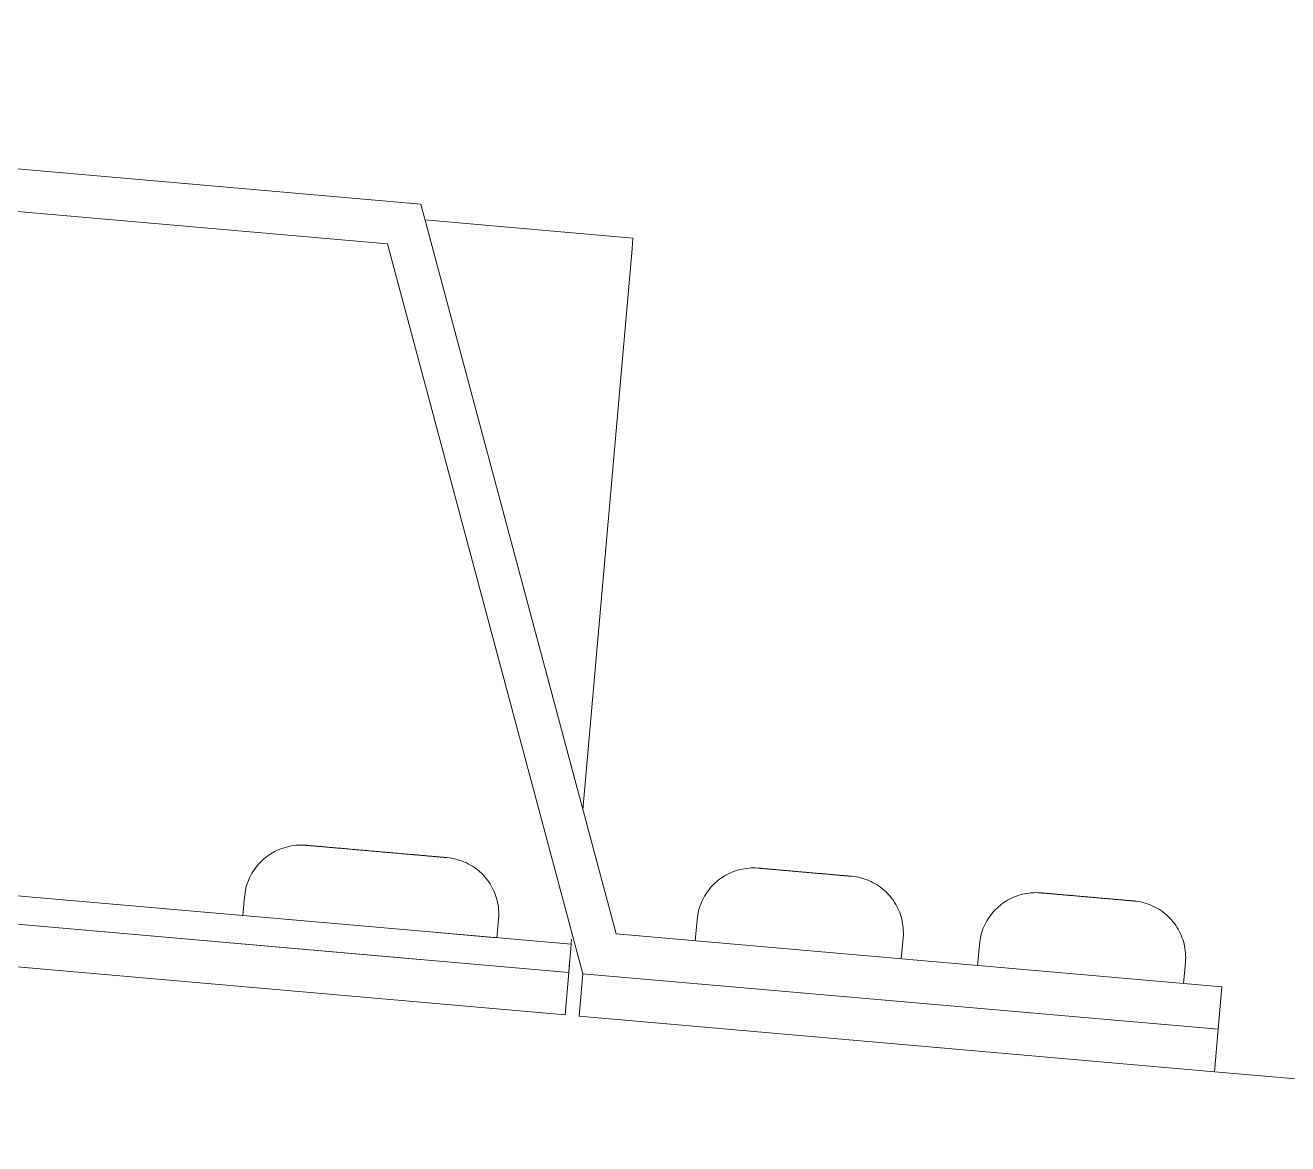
# Model space of a CAD drawing. Header units: millimetres. Extents: x 4237772 to 4686020, y -673 to 29459.
# Drawn here: x 4650286.1 to 4650375.2, y 16873.6 to 16952.5 of the extents above; entities that cross this region are included whole.
import ezdxf

# ---------------------------------------------------------------- set-up
doc = ezdxf.new("R2010")
doc.units = ezdxf.units.MM
doc.layers.add('A-ROOF', color=132, linetype='Continuous', lineweight=5)
doc.layers.add('Q-SPCQ', color=91, linetype='Continuous', lineweight=5)

# ---------------------------------------------------------------- blocks, each defined once
blk = doc.blocks.new('Static Line_Sayfa_Metal Deck_Pan Mount - Up to 15 _ pitch - Max 2 Users-1845519-SECTION - GRID A9-A10')
at = {"layer": 'Q-SPCQ'}
for p, q in [((4567725.434, 16939.91), (4567581.245, 16952.525)), ((4567583.076, 16949.353), (4567723.08, 16937.104)), ((4567739.23, 16888.424), (4567725.434, 16939.91)), ((4567740.412, 16937.507), (4567725.734, 16938.792)), ((4567740.412, 16937.507), (4567725.734, 16938.792)), ((4567740.412, 16937.507), (4567725.734, 16938.792)), ((4567740.412, 16937.507), (4567725.734, 16938.792)), ((4567740.412, 16937.507), (4567725.734, 16938.792)), ((4567723.08, 16937.104), (4567736.876, 16885.618)), ((4567740.346, 16936.76), (4567740.412, 16937.507)), ((4567740.403, 16937.413), (4567740.412, 16937.507)), ((4567740.403, 16937.413), (4567740.412, 16937.507)), ((4567740.403, 16937.413), (4567740.412, 16937.507)), ((4567740.403, 16937.413), (4567740.412, 16937.507)), ((4567740.403, 16937.413), (4567740.412, 16937.507)), ((4567740.403, 16937.413), (4567740.412, 16937.507)), ((4567740.403, 16937.413), (4567740.412, 16937.507)), ((4567740.403, 16937.413), (4567740.412, 16937.507)), ((4567740.403, 16937.413), (4567740.412, 16937.507)), ((4567740.346, 16936.76), (4567736.884, 16897.18)), ((4567726.092, 16888.569), (4567561.449, 16902.974)), ((4567725.918, 16886.577), (4567560.549, 16901.045)), ((4567735.88, 16885.705), (4567560.549, 16901.045)), ((4567735.618, 16882.717), (4567560.288, 16898.056)), ((4567712.996, 16891.036), (4567712.882, 16889.725)), ((4567730.813, 16888.156), (4567730.928, 16889.467)), ((4567744.941, 16889.43), (4567744.81, 16887.935)), ((4567744.941, 16889.43), (4567744.81, 16887.935)), ((4567744.941, 16889.43), (4567744.81, 16887.935)), ((4567736.054, 16887.698), (4567726.092, 16888.569)), ((4567726.33, 16888.548), (4567730.813, 16888.156)), ((4567726.33, 16888.548), (4567730.813, 16888.156)), ((4567736.085, 16888.058), (4567736.054, 16887.698)), ((4567781.966, 16884.685), (4567739.23, 16888.424)), ((4567759.35, 16886.663), (4567759.481, 16888.158)), ((4567759.35, 16886.663), (4567759.481, 16888.158)), ((4567759.35, 16886.663), (4567759.481, 16888.158)), ((4567735.88, 16885.705), (4567736.054, 16887.698)), ((4567764.865, 16887.687), (4567764.734, 16886.192)), ((4567764.865, 16887.687), (4567764.734, 16886.192)), ((4567764.865, 16887.687), (4567764.734, 16886.192)), ((4567735.882, 16885.729), (4567735.945, 16886.453)), ((4567735.882, 16885.729), (4567735.945, 16886.453)), ((4567779.274, 16884.92), (4567779.405, 16886.415)), ((4567779.274, 16884.92), (4567779.405, 16886.415)), ((4567779.274, 16884.92), (4567779.405, 16886.415)), ((4567735.88, 16885.705), (4567735.618, 16882.717)), ((4567735.882, 16885.729), (4567735.888, 16885.8)), ((4567735.882, 16885.729), (4567735.888, 16885.8)), ((4567735.882, 16885.729), (4567735.888, 16885.8)), ((4567735.882, 16885.729), (4567735.888, 16885.8)), ((4567735.882, 16885.729), (4567735.888, 16885.8)), ((4567735.882, 16885.729), (4567735.888, 16885.8)), ((4567735.882, 16885.729), (4567735.888, 16885.8)), ((4567735.882, 16885.729), (4567735.888, 16885.8)), ((4567736.876, 16885.618), (4567736.614, 16882.63)), ((4567736.876, 16885.618), (4567781.705, 16881.696)), ((4567736.876, 16885.618), (4567781.705, 16881.696)), ((4567781.705, 16881.696), (4567781.966, 16884.685)), ((4567781.443, 16878.708), (4567736.614, 16882.63)), ((4567781.705, 16881.696), (4567781.443, 16878.708))]:
    blk.add_line(p, q, dxfattribs=at)
at = {"layer": 'Q-SPCQ', "flags": 128}
for points in [[(4567712.996, 16891.036), (4567713.014, 16891.195), (4567713.037, 16891.354), (4567713.067, 16891.511), (4567713.103, 16891.667), (4567713.145, 16891.822), (4567713.194, 16891.975), (4567713.248, 16892.125), (4567713.309, 16892.274), (4567713.375, 16892.42), (4567713.448, 16892.563), (4567713.525, 16892.703), (4567713.609, 16892.84), (4567713.698, 16892.973), (4567713.792, 16893.103), (4567713.891, 16893.229), (4567713.995, 16893.351), (4567714.104, 16893.468), (4567714.218, 16893.581), (4567714.336, 16893.69), (4567714.458, 16893.793), (4567714.584, 16893.892), (4567714.714, 16893.986), (4567714.848, 16894.074), (4567714.985, 16894.157), (4567715.126, 16894.234), (4567715.269, 16894.306), (4567715.415, 16894.372), (4567715.564, 16894.432), (4567715.715, 16894.486), (4567715.868, 16894.534), (4567716.022, 16894.575), (4567716.179, 16894.611), (4567716.336, 16894.64), (4567716.495, 16894.663), (4567716.654, 16894.68), (4567716.814, 16894.69), (4567716.974, 16894.694), (4567717.135, 16894.691), (4567717.295, 16894.682), (4567717.338, 16894.678)], [(4567727.281, 16893.809), (4567727.269, 16893.81), (4567727.249, 16893.811), (4567727.222, 16893.814), (4567727.186, 16893.817), (4567727.143, 16893.821), (4567727.091, 16893.825), (4567727.033, 16893.83), (4567726.966, 16893.836), (4567726.893, 16893.843), (4567726.811, 16893.85), (4567726.723, 16893.857), (4567726.628, 16893.866), (4567726.525, 16893.875), (4567726.416, 16893.884), (4567726.301, 16893.894), (4567726.179, 16893.905), (4567726.051, 16893.916), (4567725.917, 16893.928), (4567725.777, 16893.94), (4567725.631, 16893.953), (4567725.48, 16893.966), (4567725.325, 16893.98), (4567725.164, 16893.994), (4567724.999, 16894.008), (4567724.829, 16894.023), (4567724.656, 16894.038), (4567724.478, 16894.054), (4567724.298, 16894.07), (4567724.114, 16894.086), (4567723.927, 16894.102), (4567723.737, 16894.119), (4567723.546, 16894.135), (4567723.352, 16894.152), (4567723.157, 16894.169), (4567722.96, 16894.187), (4567722.762, 16894.204), (4567722.564, 16894.221), (4567722.365, 16894.239), (4567722.166, 16894.256), (4567721.968, 16894.273), (4567721.769, 16894.291), (4567721.572, 16894.308), (4567721.376, 16894.325), (4567721.181, 16894.342), (4567720.989, 16894.359), (4567720.798, 16894.376), (4567720.61, 16894.392), (4567720.424, 16894.408), (4567720.242, 16894.424), (4567720.063, 16894.44), (4567719.887, 16894.455), (4567719.715, 16894.47), (4567719.548, 16894.485), (4567719.384, 16894.499), (4567719.226, 16894.513), (4567719.072, 16894.527), (4567718.924, 16894.54), (4567718.781, 16894.552), (4567718.644, 16894.564), (4567718.513, 16894.576), (4567718.387, 16894.587), (4567718.268, 16894.597), (4567718.156, 16894.607), (4567718.05, 16894.616), (4567717.95, 16894.625), (4567717.858, 16894.633), (4567717.773, 16894.64), (4567717.696, 16894.647), (4567717.625, 16894.653), (4567717.562, 16894.659), (4567717.507, 16894.664), (4567717.459, 16894.668), (4567717.42, 16894.671), (4567717.388, 16894.674), (4567717.363, 16894.676), (4567717.347, 16894.678), (4567717.339, 16894.678)], [(4567717.342, 16894.678), (4567717.354, 16894.677), (4567717.374, 16894.675), (4567717.401, 16894.673), (4567717.437, 16894.67), (4567717.48, 16894.666), (4567717.532, 16894.662), (4567717.59, 16894.656), (4567717.657, 16894.651), (4567717.73, 16894.644), (4567717.812, 16894.637), (4567717.9, 16894.629), (4567717.995, 16894.621), (4567718.098, 16894.612), (4567718.207, 16894.602), (4567718.322, 16894.592), (4567718.444, 16894.582), (4567718.572, 16894.57), (4567718.706, 16894.559), (4567718.846, 16894.546), (4567718.992, 16894.534), (4567719.143, 16894.521), (4567719.298, 16894.507), (4567719.459, 16894.493), (4567719.624, 16894.478), (4567719.794, 16894.464), (4567719.967, 16894.448), (4567720.145, 16894.433), (4567720.325, 16894.417), (4567720.509, 16894.401), (4567720.696, 16894.385), (4567720.885, 16894.368), (4567721.077, 16894.351), (4567721.271, 16894.334), (4567721.466, 16894.317), (4567721.663, 16894.3), (4567721.861, 16894.283), (4567722.059, 16894.265), (4567722.258, 16894.248), (4567722.457, 16894.231), (4567722.655, 16894.213), (4567722.854, 16894.196), (4567723.051, 16894.179), (4567723.247, 16894.161), (4567723.441, 16894.144), (4567723.634, 16894.128), (4567723.825, 16894.111), (4567724.013, 16894.094), (4567724.199, 16894.078), (4567724.381, 16894.062), (4567724.56, 16894.047), (4567724.736, 16894.031), (4567724.908, 16894.016), (4567725.075, 16894.002), (4567725.238, 16893.987), (4567725.397, 16893.973), (4567725.55, 16893.96), (4567725.699, 16893.947), (4567725.842, 16893.934), (4567725.979, 16893.922), (4567726.11, 16893.911), (4567726.236, 16893.9), (4567726.355, 16893.89), (4567726.467, 16893.88), (4567726.573, 16893.87), (4567726.672, 16893.862), (4567726.765, 16893.854), (4567726.85, 16893.846), (4567726.927, 16893.839), (4567726.998, 16893.833), (4567727.061, 16893.828), (4567727.116, 16893.823), (4567727.164, 16893.819), (4567727.203, 16893.815), (4567727.235, 16893.813), (4567727.259, 16893.81), (4567727.276, 16893.809), (4567727.284, 16893.808)], [(4567727.285, 16893.808), (4567727.444, 16893.791), (4567727.603, 16893.768), (4567727.761, 16893.738), (4567727.917, 16893.702), (4567728.071, 16893.659), (4567728.224, 16893.611), (4567728.375, 16893.556), (4567728.523, 16893.496), (4567728.669, 16893.429), (4567728.812, 16893.357), (4567728.952, 16893.279), (4567729.089, 16893.196), (4567729.223, 16893.107), (4567729.352, 16893.013), (4567729.478, 16892.914), (4567729.6, 16892.81), (4567729.718, 16892.701), (4567729.831, 16892.587), (4567729.939, 16892.469), (4567730.043, 16892.347), (4567730.142, 16892.221), (4567730.235, 16892.09), (4567730.324, 16891.957), (4567730.406, 16891.82), (4567730.484, 16891.679), (4567730.555, 16891.536), (4567730.621, 16891.39), (4567730.681, 16891.241), (4567730.735, 16891.09), (4567730.783, 16890.937), (4567730.825, 16890.782), (4567730.86, 16890.626), (4567730.89, 16890.469), (4567730.913, 16890.31), (4567730.929, 16890.15), (4567730.939, 16889.99), (4567730.943, 16889.83), (4567730.941, 16889.67), (4567730.931, 16889.51), (4567730.928, 16889.467)], [(4567744.941, 16889.43), (4567744.958, 16889.589), (4567744.981, 16889.747), (4567745.011, 16889.904), (4567745.047, 16890.06), (4567745.089, 16890.214), (4567745.138, 16890.367), (4567745.192, 16890.517), (4567745.253, 16890.666), (4567745.319, 16890.811), (4567745.391, 16890.954), (4567745.469, 16891.094), (4567745.552, 16891.23), (4567745.641, 16891.364), (4567745.735, 16891.493), (4567745.834, 16891.619), (4567745.937, 16891.74), (4567746.046, 16891.858), (4567746.16, 16891.971), (4567746.277, 16892.079), (4567746.399, 16892.183), (4567746.525, 16892.281), (4567746.655, 16892.374), (4567746.789, 16892.463), (4567746.926, 16892.545), (4567747.066, 16892.623), (4567747.209, 16892.694), (4567747.355, 16892.76), (4567747.503, 16892.82), (4567747.654, 16892.874), (4567747.806, 16892.921), (4567747.961, 16892.963), (4567748.117, 16892.999), (4567748.274, 16893.028), (4567748.433, 16893.051), (4567748.592, 16893.067), (4567748.751, 16893.077), (4567748.911, 16893.081), (4567749.071, 16893.078), (4567749.231, 16893.069), (4567749.274, 16893.066)], [(4567744.941, 16889.43), (4567744.958, 16889.589), (4567744.981, 16889.747), (4567745.011, 16889.904), (4567745.047, 16890.06), (4567745.089, 16890.214), (4567745.138, 16890.367), (4567745.192, 16890.517), (4567745.253, 16890.666), (4567745.319, 16890.811), (4567745.391, 16890.954), (4567745.469, 16891.094), (4567745.552, 16891.23), (4567745.641, 16891.364), (4567745.735, 16891.493), (4567745.834, 16891.619), (4567745.937, 16891.74), (4567746.046, 16891.858), (4567746.16, 16891.971), (4567746.277, 16892.079), (4567746.399, 16892.183), (4567746.525, 16892.281), (4567746.655, 16892.374), (4567746.789, 16892.463), (4567746.926, 16892.545), (4567747.066, 16892.623), (4567747.209, 16892.694), (4567747.355, 16892.76), (4567747.503, 16892.82), (4567747.654, 16892.874), (4567747.806, 16892.921), (4567747.961, 16892.963), (4567748.117, 16892.999), (4567748.274, 16893.028), (4567748.433, 16893.051), (4567748.592, 16893.067), (4567748.751, 16893.077), (4567748.911, 16893.081), (4567749.071, 16893.078), (4567749.231, 16893.069), (4567749.274, 16893.066)], [(4567744.941, 16889.43), (4567744.958, 16889.589), (4567744.981, 16889.747), (4567745.011, 16889.904), (4567745.047, 16890.06), (4567745.089, 16890.214), (4567745.138, 16890.367), (4567745.192, 16890.517), (4567745.253, 16890.666), (4567745.319, 16890.811), (4567745.391, 16890.954), (4567745.469, 16891.094), (4567745.552, 16891.23), (4567745.641, 16891.364), (4567745.735, 16891.493), (4567745.834, 16891.619), (4567745.937, 16891.74), (4567746.046, 16891.858), (4567746.16, 16891.971), (4567746.277, 16892.079), (4567746.399, 16892.183), (4567746.525, 16892.281), (4567746.655, 16892.374), (4567746.789, 16892.463), (4567746.926, 16892.545), (4567747.066, 16892.623), (4567747.209, 16892.694), (4567747.355, 16892.76), (4567747.503, 16892.82), (4567747.654, 16892.874), (4567747.806, 16892.921), (4567747.961, 16892.963), (4567748.117, 16892.999), (4567748.274, 16893.028), (4567748.433, 16893.051), (4567748.592, 16893.067), (4567748.751, 16893.077), (4567748.911, 16893.081), (4567749.071, 16893.078), (4567749.231, 16893.069), (4567749.274, 16893.066)], [(4567749.277, 16893.066), (4567749.285, 16893.065), (4567749.298, 16893.064), (4567749.316, 16893.062), (4567749.34, 16893.06), (4567749.368, 16893.058), (4567749.402, 16893.055), (4567749.441, 16893.051), (4567749.485, 16893.047), (4567749.533, 16893.043), (4567749.587, 16893.039), (4567749.645, 16893.033), (4567749.708, 16893.028), (4567749.776, 16893.022), (4567749.848, 16893.016), (4567749.924, 16893.009), (4567750.005, 16893.002), (4567750.09, 16892.995), (4567750.178, 16892.987), (4567750.271, 16892.979), (4567750.367, 16892.97), (4567750.466, 16892.962), (4567750.569, 16892.953), (4567750.675, 16892.943), (4567750.784, 16892.934), (4567750.896, 16892.924), (4567751.011, 16892.914), (4567751.128, 16892.904), (4567751.248, 16892.893), (4567751.369, 16892.883), (4567751.492, 16892.872), (4567751.618, 16892.861), (4567751.744, 16892.85), (4567751.872, 16892.839), (4567752.001, 16892.827), (4567752.131, 16892.816), (4567752.262, 16892.805), (4567752.393, 16892.793), (4567752.524, 16892.782), (4567752.56, 16892.778)], [(4567749.277, 16893.066), (4567749.285, 16893.065), (4567749.298, 16893.064), (4567749.316, 16893.062), (4567749.34, 16893.06), (4567749.368, 16893.058), (4567749.402, 16893.055), (4567749.441, 16893.051), (4567749.485, 16893.047), (4567749.533, 16893.043), (4567749.587, 16893.039), (4567749.645, 16893.033), (4567749.708, 16893.028), (4567749.776, 16893.022), (4567749.848, 16893.016), (4567749.924, 16893.009), (4567750.005, 16893.002), (4567750.09, 16892.995), (4567750.178, 16892.987), (4567750.271, 16892.979), (4567750.367, 16892.97), (4567750.466, 16892.962), (4567750.569, 16892.953), (4567750.675, 16892.943), (4567750.784, 16892.934), (4567750.896, 16892.924), (4567751.011, 16892.914), (4567751.128, 16892.904), (4567751.248, 16892.893), (4567751.369, 16892.883), (4567751.492, 16892.872), (4567751.618, 16892.861), (4567751.744, 16892.85), (4567751.872, 16892.839), (4567752.001, 16892.827), (4567752.131, 16892.816), (4567752.262, 16892.805), (4567752.393, 16892.793), (4567752.524, 16892.782), (4567752.56, 16892.778)], [(4567749.277, 16893.066), (4567749.285, 16893.065), (4567749.298, 16893.064), (4567749.316, 16893.062), (4567749.34, 16893.06), (4567749.368, 16893.058), (4567749.402, 16893.055), (4567749.441, 16893.051), (4567749.485, 16893.047), (4567749.533, 16893.043), (4567749.587, 16893.039), (4567749.645, 16893.033), (4567749.708, 16893.028), (4567749.776, 16893.022), (4567749.848, 16893.016), (4567749.924, 16893.009), (4567750.005, 16893.002), (4567750.09, 16892.995), (4567750.178, 16892.987), (4567750.271, 16892.979), (4567750.367, 16892.97), (4567750.466, 16892.962), (4567750.569, 16892.953), (4567750.675, 16892.943), (4567750.784, 16892.934), (4567750.896, 16892.924), (4567751.011, 16892.914), (4567751.128, 16892.904), (4567751.248, 16892.893), (4567751.369, 16892.883), (4567751.492, 16892.872), (4567751.618, 16892.861), (4567751.744, 16892.85), (4567751.872, 16892.839), (4567752.001, 16892.827), (4567752.131, 16892.816), (4567752.262, 16892.805), (4567752.393, 16892.793), (4567752.524, 16892.782), (4567752.56, 16892.778)], [(4567752.56, 16892.778), (4567752.428, 16892.79), (4567752.297, 16892.801), (4567752.166, 16892.813), (4567752.036, 16892.824), (4567751.907, 16892.836), (4567751.779, 16892.847), (4567751.652, 16892.858), (4567751.526, 16892.869), (4567751.402, 16892.88), (4567751.28, 16892.89), (4567751.16, 16892.901), (4567751.042, 16892.911), (4567750.927, 16892.921), (4567750.814, 16892.931), (4567750.704, 16892.941), (4567750.597, 16892.95), (4567750.494, 16892.959), (4567750.393, 16892.968), (4567750.296, 16892.976), (4567750.203, 16892.985), (4567750.113, 16892.993), (4567750.027, 16893), (4567749.946, 16893.007), (4567749.868, 16893.014), (4567749.795, 16893.02), (4567749.726, 16893.026), (4567749.662, 16893.032), (4567749.602, 16893.037), (4567749.547, 16893.042), (4567749.497, 16893.046), (4567749.452, 16893.05), (4567749.412, 16893.054), (4567749.377, 16893.057), (4567749.347, 16893.06), (4567749.322, 16893.062), (4567749.302, 16893.063), (4567749.288, 16893.065), (4567749.278, 16893.066)], [(4567752.56, 16892.778), (4567752.428, 16892.79), (4567752.297, 16892.801), (4567752.166, 16892.813), (4567752.036, 16892.824), (4567751.907, 16892.836), (4567751.779, 16892.847), (4567751.652, 16892.858), (4567751.526, 16892.869), (4567751.402, 16892.88), (4567751.28, 16892.89), (4567751.16, 16892.901), (4567751.042, 16892.911), (4567750.927, 16892.921), (4567750.814, 16892.931), (4567750.704, 16892.941), (4567750.597, 16892.95), (4567750.494, 16892.959), (4567750.393, 16892.968), (4567750.296, 16892.976), (4567750.203, 16892.985), (4567750.113, 16892.993), (4567750.027, 16893), (4567749.946, 16893.007), (4567749.868, 16893.014), (4567749.795, 16893.02), (4567749.726, 16893.026), (4567749.662, 16893.032), (4567749.602, 16893.037), (4567749.547, 16893.042), (4567749.497, 16893.046), (4567749.452, 16893.05), (4567749.412, 16893.054), (4567749.377, 16893.057), (4567749.347, 16893.06), (4567749.322, 16893.062), (4567749.302, 16893.063), (4567749.288, 16893.065), (4567749.278, 16893.066)], [(4567752.56, 16892.778), (4567752.428, 16892.79), (4567752.297, 16892.801), (4567752.166, 16892.813), (4567752.036, 16892.824), (4567751.907, 16892.836), (4567751.779, 16892.847), (4567751.652, 16892.858), (4567751.526, 16892.869), (4567751.402, 16892.88), (4567751.28, 16892.89), (4567751.16, 16892.901), (4567751.042, 16892.911), (4567750.927, 16892.921), (4567750.814, 16892.931), (4567750.704, 16892.941), (4567750.597, 16892.95), (4567750.494, 16892.959), (4567750.393, 16892.968), (4567750.296, 16892.976), (4567750.203, 16892.985), (4567750.113, 16892.993), (4567750.027, 16893), (4567749.946, 16893.007), (4567749.868, 16893.014), (4567749.795, 16893.02), (4567749.726, 16893.026), (4567749.662, 16893.032), (4567749.602, 16893.037), (4567749.547, 16893.042), (4567749.497, 16893.046), (4567749.452, 16893.05), (4567749.412, 16893.054), (4567749.377, 16893.057), (4567749.347, 16893.06), (4567749.322, 16893.062), (4567749.302, 16893.063), (4567749.288, 16893.065), (4567749.278, 16893.066)], [(4567755.842, 16892.491), (4567755.835, 16892.492), (4567755.821, 16892.493), (4567755.803, 16892.495), (4567755.78, 16892.497), (4567755.751, 16892.499), (4567755.717, 16892.502), (4567755.678, 16892.506), (4567755.634, 16892.509), (4567755.586, 16892.514), (4567755.532, 16892.518), (4567755.474, 16892.524), (4567755.411, 16892.529), (4567755.343, 16892.535), (4567755.271, 16892.541), (4567755.195, 16892.548), (4567755.114, 16892.555), (4567755.03, 16892.562), (4567754.941, 16892.57), (4567754.849, 16892.578), (4567754.752, 16892.587), (4567754.653, 16892.595), (4567754.55, 16892.604), (4567754.444, 16892.614), (4567754.335, 16892.623), (4567754.223, 16892.633), (4567754.108, 16892.643), (4567753.991, 16892.653), (4567753.872, 16892.664), (4567753.75, 16892.674), (4567753.627, 16892.685), (4567753.502, 16892.696), (4567753.375, 16892.707), (4567753.247, 16892.718), (4567753.118, 16892.73), (4567752.988, 16892.741), (4567752.857, 16892.752), (4567752.726, 16892.764), (4567752.595, 16892.775), (4567752.56, 16892.778)], [(4567752.56, 16892.778), (4567752.691, 16892.767), (4567752.822, 16892.755), (4567752.953, 16892.744), (4567753.083, 16892.733), (4567753.212, 16892.721), (4567753.341, 16892.71), (4567753.468, 16892.699), (4567753.593, 16892.688), (4567753.717, 16892.677), (4567753.839, 16892.667), (4567753.959, 16892.656), (4567754.077, 16892.646), (4567754.192, 16892.636), (4567754.305, 16892.626), (4567754.415, 16892.616), (4567754.522, 16892.607), (4567754.625, 16892.598), (4567754.726, 16892.589), (4567754.823, 16892.58), (4567754.916, 16892.572), (4567755.006, 16892.564), (4567755.092, 16892.557), (4567755.173, 16892.55), (4567755.251, 16892.543), (4567755.324, 16892.537), (4567755.393, 16892.531), (4567755.457, 16892.525), (4567755.517, 16892.52), (4567755.572, 16892.515), (4567755.622, 16892.511), (4567755.667, 16892.507), (4567755.707, 16892.503), (4567755.742, 16892.5), (4567755.772, 16892.497), (4567755.797, 16892.495), (4567755.817, 16892.493), (4567755.831, 16892.492), (4567755.841, 16892.491)], [(4567755.842, 16892.491), (4567755.835, 16892.492), (4567755.821, 16892.493), (4567755.803, 16892.495), (4567755.78, 16892.497), (4567755.751, 16892.499), (4567755.717, 16892.502), (4567755.678, 16892.506), (4567755.634, 16892.509), (4567755.586, 16892.514), (4567755.532, 16892.518), (4567755.474, 16892.524), (4567755.411, 16892.529), (4567755.343, 16892.535), (4567755.271, 16892.541), (4567755.195, 16892.548), (4567755.114, 16892.555), (4567755.03, 16892.562), (4567754.941, 16892.57), (4567754.849, 16892.578), (4567754.752, 16892.587), (4567754.653, 16892.595), (4567754.55, 16892.604), (4567754.444, 16892.614), (4567754.335, 16892.623), (4567754.223, 16892.633), (4567754.108, 16892.643), (4567753.991, 16892.653), (4567753.872, 16892.664), (4567753.75, 16892.674), (4567753.627, 16892.685), (4567753.502, 16892.696), (4567753.375, 16892.707), (4567753.247, 16892.718), (4567753.118, 16892.73), (4567752.988, 16892.741), (4567752.857, 16892.752), (4567752.726, 16892.764), (4567752.595, 16892.775), (4567752.56, 16892.778)], [(4567752.56, 16892.778), (4567752.691, 16892.767), (4567752.822, 16892.755), (4567752.953, 16892.744), (4567753.083, 16892.733), (4567753.212, 16892.721), (4567753.341, 16892.71), (4567753.468, 16892.699), (4567753.593, 16892.688), (4567753.717, 16892.677), (4567753.839, 16892.667), (4567753.959, 16892.656), (4567754.077, 16892.646), (4567754.192, 16892.636), (4567754.305, 16892.626), (4567754.415, 16892.616), (4567754.522, 16892.607), (4567754.625, 16892.598), (4567754.726, 16892.589), (4567754.823, 16892.58), (4567754.916, 16892.572), (4567755.006, 16892.564), (4567755.092, 16892.557), (4567755.173, 16892.55), (4567755.251, 16892.543), (4567755.324, 16892.537), (4567755.393, 16892.531), (4567755.457, 16892.525), (4567755.517, 16892.52), (4567755.572, 16892.515), (4567755.622, 16892.511), (4567755.667, 16892.507), (4567755.707, 16892.503), (4567755.742, 16892.5), (4567755.772, 16892.497), (4567755.797, 16892.495), (4567755.817, 16892.493), (4567755.831, 16892.492), (4567755.841, 16892.491)], [(4567755.842, 16892.491), (4567755.835, 16892.492), (4567755.821, 16892.493), (4567755.803, 16892.495), (4567755.78, 16892.497), (4567755.751, 16892.499), (4567755.717, 16892.502), (4567755.678, 16892.506), (4567755.634, 16892.509), (4567755.586, 16892.514), (4567755.532, 16892.518), (4567755.474, 16892.524), (4567755.411, 16892.529), (4567755.343, 16892.535), (4567755.271, 16892.541), (4567755.195, 16892.548), (4567755.114, 16892.555), (4567755.03, 16892.562), (4567754.941, 16892.57), (4567754.849, 16892.578), (4567754.752, 16892.587), (4567754.653, 16892.595), (4567754.55, 16892.604), (4567754.444, 16892.614), (4567754.335, 16892.623), (4567754.223, 16892.633), (4567754.108, 16892.643), (4567753.991, 16892.653), (4567753.872, 16892.664), (4567753.75, 16892.674), (4567753.627, 16892.685), (4567753.502, 16892.696), (4567753.375, 16892.707), (4567753.247, 16892.718), (4567753.118, 16892.73), (4567752.988, 16892.741), (4567752.857, 16892.752), (4567752.726, 16892.764), (4567752.595, 16892.775), (4567752.56, 16892.778)], [(4567752.56, 16892.778), (4567752.691, 16892.767), (4567752.822, 16892.755), (4567752.953, 16892.744), (4567753.083, 16892.733), (4567753.212, 16892.721), (4567753.341, 16892.71), (4567753.468, 16892.699), (4567753.593, 16892.688), (4567753.717, 16892.677), (4567753.839, 16892.667), (4567753.959, 16892.656), (4567754.077, 16892.646), (4567754.192, 16892.636), (4567754.305, 16892.626), (4567754.415, 16892.616), (4567754.522, 16892.607), (4567754.625, 16892.598), (4567754.726, 16892.589), (4567754.823, 16892.58), (4567754.916, 16892.572), (4567755.006, 16892.564), (4567755.092, 16892.557), (4567755.173, 16892.55), (4567755.251, 16892.543), (4567755.324, 16892.537), (4567755.393, 16892.531), (4567755.457, 16892.525), (4567755.517, 16892.52), (4567755.572, 16892.515), (4567755.622, 16892.511), (4567755.667, 16892.507), (4567755.707, 16892.503), (4567755.742, 16892.5), (4567755.772, 16892.497), (4567755.797, 16892.495), (4567755.817, 16892.493), (4567755.831, 16892.492), (4567755.841, 16892.491)], [(4567755.845, 16892.491), (4567756.004, 16892.474), (4567756.162, 16892.45), (4567756.32, 16892.421), (4567756.475, 16892.385), (4567756.63, 16892.342), (4567756.782, 16892.294), (4567756.933, 16892.239), (4567757.081, 16892.179), (4567757.226, 16892.113), (4567757.369, 16892.041), (4567757.509, 16891.963), (4567757.646, 16891.88), (4567757.779, 16891.791), (4567757.908, 16891.697), (4567758.034, 16891.598), (4567758.156, 16891.494), (4567758.273, 16891.385), (4567758.386, 16891.272), (4567758.494, 16891.154), (4567758.598, 16891.032), (4567758.696, 16890.906), (4567758.79, 16890.776), (4567758.878, 16890.643), (4567758.961, 16890.506), (4567759.038, 16890.366), (4567759.109, 16890.223), (4567759.175, 16890.077), (4567759.235, 16889.929), (4567759.289, 16889.778), (4567759.337, 16889.625), (4567759.378, 16889.471), (4567759.414, 16889.315), (4567759.443, 16889.157), (4567759.466, 16888.999), (4567759.482, 16888.84), (4567759.493, 16888.68), (4567759.496, 16888.52), (4567759.494, 16888.36), (4567759.485, 16888.201), (4567759.481, 16888.158)], [(4567755.845, 16892.491), (4567756.004, 16892.474), (4567756.162, 16892.45), (4567756.32, 16892.421), (4567756.475, 16892.385), (4567756.63, 16892.342), (4567756.782, 16892.294), (4567756.933, 16892.239), (4567757.081, 16892.179), (4567757.226, 16892.113), (4567757.369, 16892.041), (4567757.509, 16891.963), (4567757.646, 16891.88), (4567757.779, 16891.791), (4567757.908, 16891.697), (4567758.034, 16891.598), (4567758.156, 16891.494), (4567758.273, 16891.385), (4567758.386, 16891.272), (4567758.494, 16891.154), (4567758.598, 16891.032), (4567758.696, 16890.906), (4567758.79, 16890.776), (4567758.878, 16890.643), (4567758.961, 16890.506), (4567759.038, 16890.366), (4567759.109, 16890.223), (4567759.175, 16890.077), (4567759.235, 16889.929), (4567759.289, 16889.778), (4567759.337, 16889.625), (4567759.378, 16889.471), (4567759.414, 16889.315), (4567759.443, 16889.157), (4567759.466, 16888.999), (4567759.482, 16888.84), (4567759.493, 16888.68), (4567759.496, 16888.52), (4567759.494, 16888.36), (4567759.485, 16888.201), (4567759.481, 16888.158)], [(4567755.845, 16892.491), (4567756.004, 16892.474), (4567756.162, 16892.45), (4567756.32, 16892.421), (4567756.475, 16892.385), (4567756.63, 16892.342), (4567756.782, 16892.294), (4567756.933, 16892.239), (4567757.081, 16892.179), (4567757.226, 16892.113), (4567757.369, 16892.041), (4567757.509, 16891.963), (4567757.646, 16891.88), (4567757.779, 16891.791), (4567757.908, 16891.697), (4567758.034, 16891.598), (4567758.156, 16891.494), (4567758.273, 16891.385), (4567758.386, 16891.272), (4567758.494, 16891.154), (4567758.598, 16891.032), (4567758.696, 16890.906), (4567758.79, 16890.776), (4567758.878, 16890.643), (4567758.961, 16890.506), (4567759.038, 16890.366), (4567759.109, 16890.223), (4567759.175, 16890.077), (4567759.235, 16889.929), (4567759.289, 16889.778), (4567759.337, 16889.625), (4567759.378, 16889.471), (4567759.414, 16889.315), (4567759.443, 16889.157), (4567759.466, 16888.999), (4567759.482, 16888.84), (4567759.493, 16888.68), (4567759.496, 16888.52), (4567759.494, 16888.36), (4567759.485, 16888.201), (4567759.481, 16888.158)], [(4567764.865, 16887.687), (4567764.882, 16887.846), (4567764.905, 16888.004), (4567764.935, 16888.161), (4567764.971, 16888.317), (4567765.013, 16888.471), (4567765.062, 16888.624), (4567765.116, 16888.774), (4567765.177, 16888.922), (4567765.243, 16889.068), (4567765.315, 16889.211), (4567765.393, 16889.351), (4567765.476, 16889.487), (4567765.565, 16889.621), (4567765.658, 16889.75), (4567765.757, 16889.876), (4567765.861, 16889.997), (4567765.97, 16890.115), (4567766.083, 16890.228), (4567766.201, 16890.336), (4567766.323, 16890.439), (4567766.449, 16890.538), (4567766.579, 16890.631), (4567766.713, 16890.72), (4567766.85, 16890.802), (4567766.99, 16890.879), (4567767.133, 16890.951), (4567767.279, 16891.017), (4567767.427, 16891.077), (4567767.578, 16891.13), (4567767.73, 16891.178), (4567767.885, 16891.22), (4567768.041, 16891.255), (4567768.198, 16891.285), (4567768.356, 16891.308), (4567768.516, 16891.324), (4567768.675, 16891.334), (4567768.835, 16891.338), (4567768.995, 16891.335), (4567769.155, 16891.326), (4567769.198, 16891.323)], [(4567764.865, 16887.687), (4567764.882, 16887.846), (4567764.905, 16888.004), (4567764.935, 16888.161), (4567764.971, 16888.317), (4567765.013, 16888.471), (4567765.062, 16888.624), (4567765.116, 16888.774), (4567765.177, 16888.922), (4567765.243, 16889.068), (4567765.315, 16889.211), (4567765.393, 16889.351), (4567765.476, 16889.487), (4567765.565, 16889.621), (4567765.658, 16889.75), (4567765.757, 16889.876), (4567765.861, 16889.997), (4567765.97, 16890.115), (4567766.083, 16890.228), (4567766.201, 16890.336), (4567766.323, 16890.439), (4567766.449, 16890.538), (4567766.579, 16890.631), (4567766.713, 16890.72), (4567766.85, 16890.802), (4567766.99, 16890.879), (4567767.133, 16890.951), (4567767.279, 16891.017), (4567767.427, 16891.077), (4567767.578, 16891.13), (4567767.73, 16891.178), (4567767.885, 16891.22), (4567768.041, 16891.255), (4567768.198, 16891.285), (4567768.356, 16891.308), (4567768.516, 16891.324), (4567768.675, 16891.334), (4567768.835, 16891.338), (4567768.995, 16891.335), (4567769.155, 16891.326), (4567769.198, 16891.323)], [(4567764.865, 16887.687), (4567764.882, 16887.846), (4567764.905, 16888.004), (4567764.935, 16888.161), (4567764.971, 16888.317), (4567765.013, 16888.471), (4567765.062, 16888.624), (4567765.116, 16888.774), (4567765.177, 16888.922), (4567765.243, 16889.068), (4567765.315, 16889.211), (4567765.393, 16889.351), (4567765.476, 16889.487), (4567765.565, 16889.621), (4567765.658, 16889.75), (4567765.757, 16889.876), (4567765.861, 16889.997), (4567765.97, 16890.115), (4567766.083, 16890.228), (4567766.201, 16890.336), (4567766.323, 16890.439), (4567766.449, 16890.538), (4567766.579, 16890.631), (4567766.713, 16890.72), (4567766.85, 16890.802), (4567766.99, 16890.879), (4567767.133, 16890.951), (4567767.279, 16891.017), (4567767.427, 16891.077), (4567767.578, 16891.13), (4567767.73, 16891.178), (4567767.885, 16891.22), (4567768.041, 16891.255), (4567768.198, 16891.285), (4567768.356, 16891.308), (4567768.516, 16891.324), (4567768.675, 16891.334), (4567768.835, 16891.338), (4567768.995, 16891.335), (4567769.155, 16891.326), (4567769.198, 16891.323)], [(4567769.201, 16891.323), (4567769.208, 16891.322), (4567769.222, 16891.321), (4567769.24, 16891.319), (4567769.263, 16891.317), (4567769.292, 16891.315), (4567769.326, 16891.312), (4567769.365, 16891.308), (4567769.409, 16891.304), (4567769.457, 16891.3), (4567769.511, 16891.295), (4567769.569, 16891.29), (4567769.632, 16891.285), (4567769.7, 16891.279), (4567769.772, 16891.273), (4567769.848, 16891.266), (4567769.929, 16891.259), (4567770.013, 16891.251), (4567770.102, 16891.244), (4567770.194, 16891.236), (4567770.291, 16891.227), (4567770.39, 16891.218), (4567770.493, 16891.209), (4567770.599, 16891.2), (4567770.708, 16891.191), (4567770.82, 16891.181), (4567770.935, 16891.171), (4567771.052, 16891.161), (4567771.171, 16891.15), (4567771.293, 16891.14), (4567771.416, 16891.129), (4567771.541, 16891.118), (4567771.668, 16891.107), (4567771.796, 16891.095), (4567771.925, 16891.084), (4567772.055, 16891.073), (4567772.186, 16891.061), (4567772.317, 16891.05), (4567772.448, 16891.038), (4567772.483, 16891.035)], [(4567769.201, 16891.323), (4567769.208, 16891.322), (4567769.222, 16891.321), (4567769.24, 16891.319), (4567769.263, 16891.317), (4567769.292, 16891.315), (4567769.326, 16891.312), (4567769.365, 16891.308), (4567769.409, 16891.304), (4567769.457, 16891.3), (4567769.511, 16891.295), (4567769.569, 16891.29), (4567769.632, 16891.285), (4567769.7, 16891.279), (4567769.772, 16891.273), (4567769.848, 16891.266), (4567769.929, 16891.259), (4567770.013, 16891.251), (4567770.102, 16891.244), (4567770.194, 16891.236), (4567770.291, 16891.227), (4567770.39, 16891.218), (4567770.493, 16891.209), (4567770.599, 16891.2), (4567770.708, 16891.191), (4567770.82, 16891.181), (4567770.935, 16891.171), (4567771.052, 16891.161), (4567771.171, 16891.15), (4567771.293, 16891.14), (4567771.416, 16891.129), (4567771.541, 16891.118), (4567771.668, 16891.107), (4567771.796, 16891.095), (4567771.925, 16891.084), (4567772.055, 16891.073), (4567772.186, 16891.061), (4567772.317, 16891.05), (4567772.448, 16891.038), (4567772.483, 16891.035)], [(4567769.201, 16891.323), (4567769.208, 16891.322), (4567769.222, 16891.321), (4567769.24, 16891.319), (4567769.263, 16891.317), (4567769.292, 16891.315), (4567769.326, 16891.312), (4567769.365, 16891.308), (4567769.409, 16891.304), (4567769.457, 16891.3), (4567769.511, 16891.295), (4567769.569, 16891.29), (4567769.632, 16891.285), (4567769.7, 16891.279), (4567769.772, 16891.273), (4567769.848, 16891.266), (4567769.929, 16891.259), (4567770.013, 16891.251), (4567770.102, 16891.244), (4567770.194, 16891.236), (4567770.291, 16891.227), (4567770.39, 16891.218), (4567770.493, 16891.209), (4567770.599, 16891.2), (4567770.708, 16891.191), (4567770.82, 16891.181), (4567770.935, 16891.171), (4567771.052, 16891.161), (4567771.171, 16891.15), (4567771.293, 16891.14), (4567771.416, 16891.129), (4567771.541, 16891.118), (4567771.668, 16891.107), (4567771.796, 16891.095), (4567771.925, 16891.084), (4567772.055, 16891.073), (4567772.186, 16891.061), (4567772.317, 16891.05), (4567772.448, 16891.038), (4567772.483, 16891.035)], [(4567772.483, 16891.035), (4567772.352, 16891.047), (4567772.221, 16891.058), (4567772.09, 16891.07), (4567771.96, 16891.081), (4567771.831, 16891.092), (4567771.702, 16891.104), (4567771.575, 16891.115), (4567771.45, 16891.126), (4567771.326, 16891.137), (4567771.204, 16891.147), (4567771.084, 16891.158), (4567770.966, 16891.168), (4567770.851, 16891.178), (4567770.738, 16891.188), (4567770.628, 16891.198), (4567770.521, 16891.207), (4567770.418, 16891.216), (4567770.317, 16891.225), (4567770.22, 16891.233), (4567770.127, 16891.242), (4567770.037, 16891.249), (4567769.951, 16891.257), (4567769.87, 16891.264), (4567769.792, 16891.271), (4567769.719, 16891.277), (4567769.65, 16891.283), (4567769.586, 16891.289), (4567769.526, 16891.294), (4567769.471, 16891.299), (4567769.421, 16891.303), (4567769.376, 16891.307), (4567769.336, 16891.311), (4567769.301, 16891.314), (4567769.271, 16891.316), (4567769.246, 16891.319), (4567769.226, 16891.32), (4567769.212, 16891.322), (4567769.202, 16891.322)], [(4567772.483, 16891.035), (4567772.352, 16891.047), (4567772.221, 16891.058), (4567772.09, 16891.07), (4567771.96, 16891.081), (4567771.831, 16891.092), (4567771.702, 16891.104), (4567771.575, 16891.115), (4567771.45, 16891.126), (4567771.326, 16891.137), (4567771.204, 16891.147), (4567771.084, 16891.158), (4567770.966, 16891.168), (4567770.851, 16891.178), (4567770.738, 16891.188), (4567770.628, 16891.198), (4567770.521, 16891.207), (4567770.418, 16891.216), (4567770.317, 16891.225), (4567770.22, 16891.233), (4567770.127, 16891.242), (4567770.037, 16891.249), (4567769.951, 16891.257), (4567769.87, 16891.264), (4567769.792, 16891.271), (4567769.719, 16891.277), (4567769.65, 16891.283), (4567769.586, 16891.289), (4567769.526, 16891.294), (4567769.471, 16891.299), (4567769.421, 16891.303), (4567769.376, 16891.307), (4567769.336, 16891.311), (4567769.301, 16891.314), (4567769.271, 16891.316), (4567769.246, 16891.319), (4567769.226, 16891.32), (4567769.212, 16891.322), (4567769.202, 16891.322)], [(4567772.483, 16891.035), (4567772.352, 16891.047), (4567772.221, 16891.058), (4567772.09, 16891.07), (4567771.96, 16891.081), (4567771.831, 16891.092), (4567771.702, 16891.104), (4567771.575, 16891.115), (4567771.45, 16891.126), (4567771.326, 16891.137), (4567771.204, 16891.147), (4567771.084, 16891.158), (4567770.966, 16891.168), (4567770.851, 16891.178), (4567770.738, 16891.188), (4567770.628, 16891.198), (4567770.521, 16891.207), (4567770.418, 16891.216), (4567770.317, 16891.225), (4567770.22, 16891.233), (4567770.127, 16891.242), (4567770.037, 16891.249), (4567769.951, 16891.257), (4567769.87, 16891.264), (4567769.792, 16891.271), (4567769.719, 16891.277), (4567769.65, 16891.283), (4567769.586, 16891.289), (4567769.526, 16891.294), (4567769.471, 16891.299), (4567769.421, 16891.303), (4567769.376, 16891.307), (4567769.336, 16891.311), (4567769.301, 16891.314), (4567769.271, 16891.316), (4567769.246, 16891.319), (4567769.226, 16891.32), (4567769.212, 16891.322), (4567769.202, 16891.322)], [(4567775.766, 16890.748), (4567775.758, 16890.749), (4567775.745, 16890.75), (4567775.727, 16890.752), (4567775.703, 16890.754), (4567775.675, 16890.756), (4567775.641, 16890.759), (4567775.602, 16890.763), (4567775.558, 16890.766), (4567775.51, 16890.771), (4567775.456, 16890.775), (4567775.398, 16890.78), (4567775.335, 16890.786), (4567775.267, 16890.792), (4567775.195, 16890.798), (4567775.119, 16890.805), (4567775.038, 16890.812), (4567774.953, 16890.819), (4567774.865, 16890.827), (4567774.772, 16890.835), (4567774.676, 16890.843), (4567774.577, 16890.852), (4567774.474, 16890.861), (4567774.368, 16890.871), (4567774.259, 16890.88), (4567774.147, 16890.89), (4567774.032, 16890.9), (4567773.915, 16890.91), (4567773.795, 16890.921), (4567773.674, 16890.931), (4567773.551, 16890.942), (4567773.425, 16890.953), (4567773.299, 16890.964), (4567773.171, 16890.975), (4567773.042, 16890.986), (4567772.912, 16890.998), (4567772.781, 16891.009), (4567772.65, 16891.021), (4567772.519, 16891.032), (4567772.483, 16891.035)], [(4567772.483, 16891.035), (4567772.615, 16891.024), (4567772.746, 16891.012), (4567772.877, 16891.001), (4567773.007, 16890.99), (4567773.136, 16890.978), (4567773.264, 16890.967), (4567773.391, 16890.956), (4567773.517, 16890.945), (4567773.641, 16890.934), (4567773.763, 16890.923), (4567773.883, 16890.913), (4567774.001, 16890.903), (4567774.116, 16890.893), (4567774.229, 16890.883), (4567774.339, 16890.873), (4567774.446, 16890.864), (4567774.549, 16890.855), (4567774.65, 16890.846), (4567774.747, 16890.837), (4567774.84, 16890.829), (4567774.93, 16890.821), (4567775.016, 16890.814), (4567775.097, 16890.807), (4567775.175, 16890.8), (4567775.248, 16890.793), (4567775.317, 16890.787), (4567775.381, 16890.782), (4567775.441, 16890.777), (4567775.496, 16890.772), (4567775.546, 16890.767), (4567775.591, 16890.763), (4567775.631, 16890.76), (4567775.666, 16890.757), (4567775.696, 16890.754), (4567775.721, 16890.752), (4567775.741, 16890.75), (4567775.755, 16890.749), (4567775.765, 16890.748)], [(4567775.766, 16890.748), (4567775.758, 16890.749), (4567775.745, 16890.75), (4567775.727, 16890.752), (4567775.703, 16890.754), (4567775.675, 16890.756), (4567775.641, 16890.759), (4567775.602, 16890.763), (4567775.558, 16890.766), (4567775.51, 16890.771), (4567775.456, 16890.775), (4567775.398, 16890.78), (4567775.335, 16890.786), (4567775.267, 16890.792), (4567775.195, 16890.798), (4567775.119, 16890.805), (4567775.038, 16890.812), (4567774.953, 16890.819), (4567774.865, 16890.827), (4567774.772, 16890.835), (4567774.676, 16890.843), (4567774.577, 16890.852), (4567774.474, 16890.861), (4567774.368, 16890.871), (4567774.259, 16890.88), (4567774.147, 16890.89), (4567774.032, 16890.9), (4567773.915, 16890.91), (4567773.795, 16890.921), (4567773.674, 16890.931), (4567773.551, 16890.942), (4567773.425, 16890.953), (4567773.299, 16890.964), (4567773.171, 16890.975), (4567773.042, 16890.986), (4567772.912, 16890.998), (4567772.781, 16891.009), (4567772.65, 16891.021), (4567772.519, 16891.032), (4567772.483, 16891.035)], [(4567772.483, 16891.035), (4567772.615, 16891.024), (4567772.746, 16891.012), (4567772.877, 16891.001), (4567773.007, 16890.99), (4567773.136, 16890.978), (4567773.264, 16890.967), (4567773.391, 16890.956), (4567773.517, 16890.945), (4567773.641, 16890.934), (4567773.763, 16890.923), (4567773.883, 16890.913), (4567774.001, 16890.903), (4567774.116, 16890.893), (4567774.229, 16890.883), (4567774.339, 16890.873), (4567774.446, 16890.864), (4567774.549, 16890.855), (4567774.65, 16890.846), (4567774.747, 16890.837), (4567774.84, 16890.829), (4567774.93, 16890.821), (4567775.016, 16890.814), (4567775.097, 16890.807), (4567775.175, 16890.8), (4567775.248, 16890.793), (4567775.317, 16890.787), (4567775.381, 16890.782), (4567775.441, 16890.777), (4567775.496, 16890.772), (4567775.546, 16890.767), (4567775.591, 16890.763), (4567775.631, 16890.76), (4567775.666, 16890.757), (4567775.696, 16890.754), (4567775.721, 16890.752), (4567775.741, 16890.75), (4567775.755, 16890.749), (4567775.765, 16890.748)], [(4567775.766, 16890.748), (4567775.758, 16890.749), (4567775.745, 16890.75), (4567775.727, 16890.752), (4567775.703, 16890.754), (4567775.675, 16890.756), (4567775.641, 16890.759), (4567775.602, 16890.763), (4567775.558, 16890.766), (4567775.51, 16890.771), (4567775.456, 16890.775), (4567775.398, 16890.78), (4567775.335, 16890.786), (4567775.267, 16890.792), (4567775.195, 16890.798), (4567775.119, 16890.805), (4567775.038, 16890.812), (4567774.953, 16890.819), (4567774.865, 16890.827), (4567774.772, 16890.835), (4567774.676, 16890.843), (4567774.577, 16890.852), (4567774.474, 16890.861), (4567774.368, 16890.871), (4567774.259, 16890.88), (4567774.147, 16890.89), (4567774.032, 16890.9), (4567773.915, 16890.91), (4567773.795, 16890.921), (4567773.674, 16890.931), (4567773.551, 16890.942), (4567773.425, 16890.953), (4567773.299, 16890.964), (4567773.171, 16890.975), (4567773.042, 16890.986), (4567772.912, 16890.998), (4567772.781, 16891.009), (4567772.65, 16891.021), (4567772.519, 16891.032), (4567772.483, 16891.035)], [(4567772.483, 16891.035), (4567772.615, 16891.024), (4567772.746, 16891.012), (4567772.877, 16891.001), (4567773.007, 16890.99), (4567773.136, 16890.978), (4567773.264, 16890.967), (4567773.391, 16890.956), (4567773.517, 16890.945), (4567773.641, 16890.934), (4567773.763, 16890.923), (4567773.883, 16890.913), (4567774.001, 16890.903), (4567774.116, 16890.893), (4567774.229, 16890.883), (4567774.339, 16890.873), (4567774.446, 16890.864), (4567774.549, 16890.855), (4567774.65, 16890.846), (4567774.747, 16890.837), (4567774.84, 16890.829), (4567774.93, 16890.821), (4567775.016, 16890.814), (4567775.097, 16890.807), (4567775.175, 16890.8), (4567775.248, 16890.793), (4567775.317, 16890.787), (4567775.381, 16890.782), (4567775.441, 16890.777), (4567775.496, 16890.772), (4567775.546, 16890.767), (4567775.591, 16890.763), (4567775.631, 16890.76), (4567775.666, 16890.757), (4567775.696, 16890.754), (4567775.721, 16890.752), (4567775.741, 16890.75), (4567775.755, 16890.749), (4567775.765, 16890.748)], [(4567775.769, 16890.748), (4567775.928, 16890.731), (4567776.086, 16890.707), (4567776.243, 16890.678), (4567776.399, 16890.641), (4567776.554, 16890.599), (4567776.706, 16890.551), (4567776.857, 16890.496), (4567777.005, 16890.436), (4567777.15, 16890.37), (4567777.293, 16890.298), (4567777.433, 16890.22), (4567777.57, 16890.137), (4567777.703, 16890.048), (4567777.832, 16889.954), (4567777.958, 16889.855), (4567778.08, 16889.751), (4567778.197, 16889.642), (4567778.31, 16889.529), (4567778.418, 16889.411), (4567778.522, 16889.289), (4567778.62, 16889.163), (4567778.714, 16889.033), (4567778.802, 16888.9), (4567778.885, 16888.763), (4567778.962, 16888.623), (4567779.033, 16888.48), (4567779.099, 16888.334), (4567779.159, 16888.185), (4567779.213, 16888.035), (4567779.261, 16887.882), (4567779.302, 16887.728), (4567779.338, 16887.572), (4567779.367, 16887.414), (4567779.39, 16887.256), (4567779.406, 16887.097), (4567779.416, 16886.937), (4567779.42, 16886.777), (4567779.418, 16886.617), (4567779.409, 16886.458), (4567779.405, 16886.415)], [(4567775.769, 16890.748), (4567775.928, 16890.731), (4567776.086, 16890.707), (4567776.243, 16890.678), (4567776.399, 16890.641), (4567776.554, 16890.599), (4567776.706, 16890.551), (4567776.857, 16890.496), (4567777.005, 16890.436), (4567777.15, 16890.37), (4567777.293, 16890.298), (4567777.433, 16890.22), (4567777.57, 16890.137), (4567777.703, 16890.048), (4567777.832, 16889.954), (4567777.958, 16889.855), (4567778.08, 16889.751), (4567778.197, 16889.642), (4567778.31, 16889.529), (4567778.418, 16889.411), (4567778.522, 16889.289), (4567778.62, 16889.163), (4567778.714, 16889.033), (4567778.802, 16888.9), (4567778.885, 16888.763), (4567778.962, 16888.623), (4567779.033, 16888.48), (4567779.099, 16888.334), (4567779.159, 16888.185), (4567779.213, 16888.035), (4567779.261, 16887.882), (4567779.302, 16887.728), (4567779.338, 16887.572), (4567779.367, 16887.414), (4567779.39, 16887.256), (4567779.406, 16887.097), (4567779.416, 16886.937), (4567779.42, 16886.777), (4567779.418, 16886.617), (4567779.409, 16886.458), (4567779.405, 16886.415)], [(4567775.769, 16890.748), (4567775.928, 16890.731), (4567776.086, 16890.707), (4567776.243, 16890.678), (4567776.399, 16890.641), (4567776.554, 16890.599), (4567776.706, 16890.551), (4567776.857, 16890.496), (4567777.005, 16890.436), (4567777.15, 16890.37), (4567777.293, 16890.298), (4567777.433, 16890.22), (4567777.57, 16890.137), (4567777.703, 16890.048), (4567777.832, 16889.954), (4567777.958, 16889.855), (4567778.08, 16889.751), (4567778.197, 16889.642), (4567778.31, 16889.529), (4567778.418, 16889.411), (4567778.522, 16889.289), (4567778.62, 16889.163), (4567778.714, 16889.033), (4567778.802, 16888.9), (4567778.885, 16888.763), (4567778.962, 16888.623), (4567779.033, 16888.48), (4567779.099, 16888.334), (4567779.159, 16888.185), (4567779.213, 16888.035), (4567779.261, 16887.882), (4567779.302, 16887.728), (4567779.338, 16887.572), (4567779.367, 16887.414), (4567779.39, 16887.256), (4567779.406, 16887.097), (4567779.416, 16886.937), (4567779.42, 16886.777), (4567779.418, 16886.617), (4567779.409, 16886.458), (4567779.405, 16886.415)]]:
    blk.add_lwpolyline(points, dxfattribs=at)

msp = doc.modelspace()

# ---------------------------------------------------------------- linework, layer by layer
at = {"layer": 'A-ROOF', "lineweight": 15}
msp.add_line((4660743.202, 15971.173), (4650370.031, 16878.708), dxfattribs=at)

# ---------------------------------------------------------------- block references
at = {"layer": 'Q-SPCQ'}
msp.add_blockref('Static Line_Sayfa_Metal Deck_Pan Mount - Up to 15 _ pitch - Max 2 Users-1845519-SECTION - GRID A9-A10', (82588.588, 0), dxfattribs=at)

doc.saveas('drawing.dxf')
